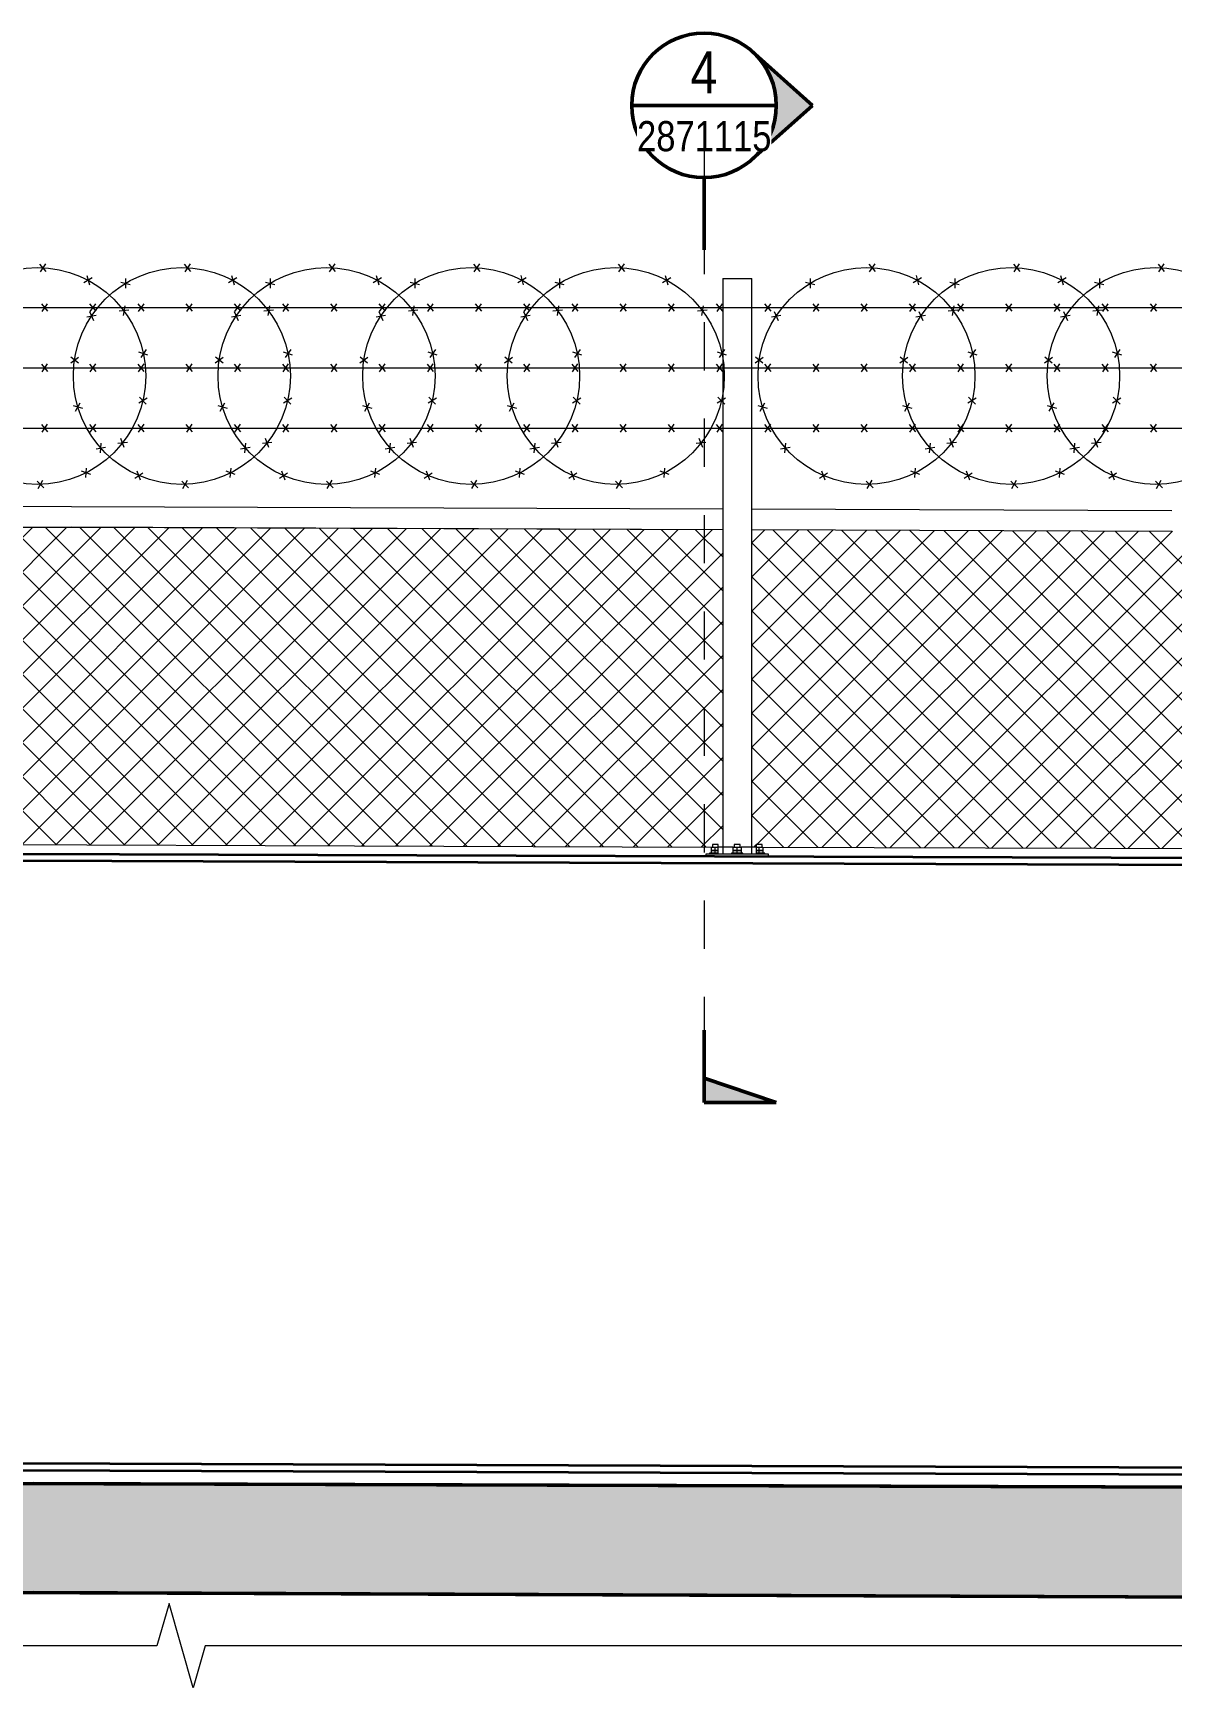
# Model space of a CAD drawing. Header units: metres. Extents: x 1 to 24, y 2 to 1737.
# Drawn here: x 18.501 to 20.863, y 19.027 to 22.461 of the extents above; entities that cross this region are included whole.
import ezdxf

# ---------------------------------------------------------------- set-up
doc = ezdxf.new("R2010")
doc.units = ezdxf.units.M
doc.linetypes.add('Dot_Section Line', pattern=[0.02, 0, -0.02])
for name, color, linetype, lineweight in [('BRIDGE-HDRAIL', 7, 'Continuous', 18), ('D-BDGE', 7, 'Continuous', 13), ('D-BDGE-FLOOR', 7, 'Continuous', 50), ('D-BDGE-FLOOR-PAT', 7, 'Continuous', 50), ('D-BDGE-FRAMING', 7, 'Continuous', 50), ('D-BDGE-GEN-MOD', 7, 'Continuous', 35), ('D-BDGE-HDRAIL', 7, 'Continuous', 18), ('D-BDGE-LINE', 7, 'Continuous', 9), ('D-ENHA-ANNO-TEXT', 7, 'Continuous', 9)]:
    doc.layers.add(name, color=color, linetype=linetype, lineweight=lineweight)
doc.styles.add('Arial Narrow_6', font='ARIALN.TTF', dxfattribs={"height": 0.0625})
doc.styles.add('Arial Narrow_7', font='ARIALN.TTF', dxfattribs={"height": 0.0875})

# ---------------------------------------------------------------- blocks, each defined once
blk = doc.blocks.new('08_ADC_Barrier_Precast_T2D_MBP-02-B - MBP-02-B-7218689-Section 36')
at = {"layer": 'D-BDGE-GEN-MOD'}
for p, q in [((-422.4298, 20.7433), (-422.4342, 19.4933)), ((-422.4297, 20.7583), (-422.4298, 20.7433)), ((-417.8731, 20.7273), (-422.4298, 20.7433)), ((-422.4297, 20.7583), (-417.8743, 20.7423)), ((-417.8731, 20.7273), (-417.8743, 20.7423)), ((-417.8774, 19.4773), (-417.8731, 20.7273)), ((-422.4342, 19.4933), (-417.8774, 19.4773)), ((-422.4342, 19.4933), (-422.4342, 19.4783)), ((-417.8788, 19.4623), (-422.4342, 19.4783)), ((-417.8788, 19.4623), (-417.8774, 19.4773))]:
    blk.add_line(p, q, dxfattribs=at)
blk = doc.blocks.new('Upstand North - Upstand North-7372798-Section 36')
at = {"layer": 'D-BDGE-FRAMING', "color": 250, "true_color": 0x303030}
blk.add_line((-417.8833, 19.4371), (-422.9757, 19.4531), dxfattribs=at)
blk = doc.blocks.new('Railing - 2930-7669621-Section 36')
at = {"layer": 'D-BDGE-HDRAIL', "lineweight": 9, "true_color": 0x969696}
h = blk.add_hatch(dxfattribs=at)
h.set_pattern_fill('FP_5', color=252, style=0, pattern_type=2)
h.set_pattern_definition([(45, (-422.403, 20.777), (-0.0353553, 0.0353553), []), (135, (-422.403, 20.777), (-0.0353553, -0.0353553), [])])
h.paths.add_polyline_path([(-420.996, 20.7718), (-420.996, 20.7722), (-420.994, 20.7722), (-420.9938, 20.7772), (-420.982, 20.7772), (-420.982, 20.7722), (-420.9727, 20.7722), (-420.9727, 21.4304), (-423.8324, 21.4414), (-423.8324, 20.783), (-423.8231, 20.783), (-423.8229, 20.788), (-423.8111, 20.788), (-423.8111, 20.783), (-423.8091, 20.7827), (-421.0748, 20.7721)])
at = {"layer": 'BRIDGE-HDRAIL'}
for p, q in [((-420.9727, 21.4304), (-422.3236, 21.4356)), ((-423.8091, 20.7827), (-420.996, 20.7718))]:
    blk.add_line(p, q, dxfattribs=at)
blk = doc.blocks.new('Railing - TopMount-Intermediate-V1-Section 36')
at = {"layer": 'BRIDGE-HDRAIL'}
for p, q in [((-420.9727, 21.9522), (-420.9727, 20.7572)), ((-420.9727, 21.9522), (-420.9124, 21.9522)), ((-420.9124, 20.7572), (-420.9124, 21.9522)), ((-420.994, 20.7772), (-420.994, 20.7722)), ((-420.982, 20.7772), (-420.994, 20.7772)), ((-420.982, 20.7722), (-420.982, 20.7772)), ((-420.9486, 20.7772), (-420.9486, 20.7722)), ((-420.9366, 20.7772), (-420.9486, 20.7772)), ((-420.9366, 20.7722), (-420.9366, 20.7772)), ((-420.9031, 20.7772), (-420.9031, 20.7722)), ((-420.8911, 20.7772), (-420.9031, 20.7772)), ((-420.8911, 20.7722), (-420.8911, 20.7772)), ((-421.0076, 20.7572), (-421.0076, 20.7533)), ((-420.8776, 20.7572), (-421.0076, 20.7572)), ((-421, 20.7592), (-421, 20.7572)), ((-420.9826, 20.7592), (-421, 20.7592)), ((-420.996, 20.7722), (-420.988, 20.7722)), ((-420.996, 20.7651), (-420.996, 20.7722)), ((-420.996, 20.7651), (-420.988, 20.7651)), ((-420.996, 20.7592), (-420.996, 20.7651)), ((-420.988, 20.7651), (-420.996, 20.7651)), ((-420.988, 20.7722), (-420.9826, 20.7722)), ((-420.988, 20.7651), (-420.988, 20.7722)), ((-420.988, 20.7651), (-420.9826, 20.7651)), ((-420.988, 20.7592), (-420.988, 20.7651)), ((-420.9826, 20.7651), (-420.988, 20.7651)), ((-420.9826, 20.7722), (-420.9826, 20.7572)), ((-420.9506, 20.7722), (-420.9826, 20.7722)), ((-420.9546, 20.7592), (-420.9546, 20.7572)), ((-420.9306, 20.7592), (-420.9546, 20.7592)), ((-420.9506, 20.7722), (-420.9426, 20.7722)), ((-420.9506, 20.7651), (-420.9506, 20.7722)), ((-420.9506, 20.7651), (-420.9426, 20.7651)), ((-420.9506, 20.7592), (-420.9506, 20.7651)), ((-420.9426, 20.7651), (-420.9506, 20.7651)), ((-420.9426, 20.7722), (-420.9346, 20.7722)), ((-420.9426, 20.7651), (-420.9426, 20.7722)), ((-420.9426, 20.7651), (-420.9346, 20.7651)), ((-420.9426, 20.7592), (-420.9426, 20.7651)), ((-420.9346, 20.7651), (-420.9426, 20.7651)), ((-420.9346, 20.7722), (-420.9346, 20.7651)), ((-420.9346, 20.7651), (-420.9346, 20.7592)), ((-420.9026, 20.7722), (-420.9345, 20.7722)), ((-420.9306, 20.7572), (-420.9306, 20.7592)), ((-420.9026, 20.7722), (-420.8971, 20.7722)), ((-420.9026, 20.7572), (-420.9026, 20.7722)), ((-420.9026, 20.7651), (-420.8971, 20.7651)), ((-420.8971, 20.7651), (-420.9026, 20.7651)), ((-420.8851, 20.7592), (-420.9026, 20.7592)), ((-420.8971, 20.7722), (-420.8891, 20.7722)), ((-420.8971, 20.7651), (-420.8971, 20.7722)), ((-420.8971, 20.7651), (-420.8891, 20.7651)), ((-420.8971, 20.7592), (-420.8971, 20.7651)), ((-420.8891, 20.7651), (-420.8971, 20.7651)), ((-420.8891, 20.7722), (-420.8891, 20.7651)), ((-420.8891, 20.7651), (-420.8891, 20.7592)), ((-420.8851, 20.7572), (-420.8851, 20.7592)), ((-420.8776, 20.7528), (-420.8776, 20.7572))]:
    blk.add_line(p, q, dxfattribs=at)
blk = doc.blocks.new('Railing - 2935-V2-Section 36')
at = {"layer": 'D-BDGE-HDRAIL', "lineweight": 9, "true_color": 0x969696}
h = blk.add_hatch(dxfattribs=at)
h.set_pattern_fill('FP_6', color=252, style=0, pattern_type=2)
h.set_pattern_definition([(45, (-419.475, 20.767), (-0.0353553, 0.0353553), []), (135, (-419.475, 20.767), (-0.0353553, -0.0353553), [])])
h.paths.add_polyline_path([(-418.0377, 20.762), (-418.0377, 21.4206), (-420.9124, 21.4304), (-420.9124, 20.7722), (-420.9031, 20.7722), (-420.9029, 20.7772), (-420.8911, 20.7772), (-420.8909, 20.7722), (-420.8705, 20.7719), (-418.059, 20.7621), (-418.0588, 20.7669), (-418.047, 20.7669), (-418.047, 20.762)])
at = {"layer": 'BRIDGE-HDRAIL'}
for p, q in [((-420.8891, 20.772), (-418.059, 20.7621)), ((-418.047, 20.762), (-418.0377, 20.762))]:
    blk.add_line(p, q, dxfattribs=at)
blk = doc.blocks.new('Railing - Railing-7517329-Section 36')
at = {"layer": 'BRIDGE-HDRAIL'}
for p, q in [((-422.3234, 21.478), (-423.833, 21.4838)), ((-420.9721, 21.4733), (-422.3234, 21.478)), ((-420.0407, 21.47), (-420.913, 21.4731)), ((-423.833, 21.4414), (-422.3236, 21.4356)), ((-422.3236, 21.4356), (-420.9721, 21.4309)), ((-420.913, 21.4307), (-420.0409, 21.4276))]:
    blk.add_line(p, q, dxfattribs=at)
for name in ['Railing - TopMount-Intermediate-V1-Section 36', 'Railing - 2930-7669621-Section 36', 'Railing - 2935-V2-Section 36']:
    blk.add_blockref(name, (0, 0))
blk = doc.blocks.new('SC_DET_BREAK LINE - Std Break-7694048-Section 36')
at = {"layer": 'D-BDGE-LINE', "lineweight": 13}
for p, q in [((-422.1211, 19.2023), (-422.1461, 19.1148)), ((-422.0711, 19.0273), (-422.1211, 19.2023)), ((-422.1461, 19.1148), (-427.0123, 19.1148)), ((-422.0461, 19.1148), (-422.0711, 19.0273)), ((-417.18, 19.1148), (-422.0461, 19.1148))]:
    blk.add_line(p, q, dxfattribs=at)
blk = doc.blocks.new('Section - sectionTail-4870194-Section 36')
at = {"layer": 'D-ENHA-ANNO-TEXT'}
blk.add_hatch(color=256, dxfattribs=at).paths.add_polyline_path([(-420.8614, 20.2423), (-421.0114, 20.2923), (-421.0114, 20.2423)])
at = {"layer": 'D-ENHA-ANNO-TEXT', "lineweight": 50}
for p, q in [((-421.0114, 20.2423), (-421.0114, 20.3923)), ((-421.0114, 20.2423), (-421.0114, 20.2923)), ((-421.0114, 20.2923), (-420.8614, 20.2423)), ((-420.8614, 20.2423), (-421.0114, 20.2423))]:
    blk.add_line(p, q, dxfattribs=at)
blk = doc.blocks.new('Section - SectionHead-4898858-Section 36')
at = {"layer": 'D-ENHA-ANNO-TEXT'}
h = blk.add_hatch(color=256, dxfattribs=at)
edge = h.paths.add_edge_path()
edge.add_line((-420.7864, 22.3111), (-420.9113, 22.1993))
edge.add_arc((-421.0114, 22.3111), 0.15, 311.8277, 408.1723)
edge.add_line((-420.9113, 22.4229), (-420.7864, 22.3111))
at = {"layer": 'D-ENHA-ANNO-TEXT', "lineweight": 50}
for p, q in [((-420.7864, 22.3111), (-420.9113, 22.4229)), ((-420.9113, 22.1993), (-420.7864, 22.3111)), ((-421.0114, 22.1611), (-421.0114, 22.0111))]:
    blk.add_line(p, q, dxfattribs=at)
for start, end in [(90, 270), (270, 90)]:
    blk.add_arc((-421.0114, 22.3111), 0.15, start, end, dxfattribs=at)

msp = doc.modelspace()

# ---------------------------------------------------------------- hatches: boundary and pattern name
at = {"layer": 'D-BDGE-FLOOR-PAT', "true_color": 0xc0c0c0, "transparency": 33554496}
for points in [[(18.500638, 19.2252416), (18.500638, 19.4512776), (13.9921627, 19.4654697), (13.9914736, 19.2433832), (17.2136714, 19.2304194)], [(23.0320028, 19.2070107), (23.0327165, 19.4370112), (18.500638, 19.4512776), (18.500638, 19.2252416), (22.4440947, 19.209376)]]:
    msp.add_hatch(color=9, dxfattribs=at).paths.add_polyline_path(points)
at = {"layer": 'D-BDGE-FLOOR-PAT', "true_color": 0xc0c0c0}
msp.add_hatch(color=9, dxfattribs=at).paths.add_polyline_path([(23.0319852, 19.2069997), (23.0318771, 19.2070112), (23.0070331, 19.2096426), (13.9668715, 19.2455918), (13.9921585, 19.242997), (23.0292372, 19.2070107)])

# ---------------------------------------------------------------- linework, layer by layer
at = {"layer": 'D-BDGE', "color": 8, "true_color": 0x808080}
for p, q in [((18.514093, 21.9818599), (18.5271513, 21.9667112)), ((18.5263449, 21.9824408), (18.5150921, 21.9659068)), ((18.814093, 21.9818599), (18.8271513, 21.9667112)), ((18.8263449, 21.9824408), (18.8150921, 21.9659068)), ((19.114093, 21.9818599), (19.1271513, 21.9667112)), ((19.1263449, 21.9824408), (19.1150921, 21.9659068)), ((19.414093, 21.9818599), (19.4271513, 21.9667112)), ((19.4263449, 21.9824408), (19.4150921, 21.9659068)), ((19.714093, 21.9818599), (19.7271513, 21.9667112)), ((19.7263449, 21.9824408), (19.7150921, 21.9659068)), ((20.234093, 21.9818599), (20.2471513, 21.9667112)), ((20.2463449, 21.9824408), (20.2350921, 21.9659068)), ((20.534093, 21.9818599), (20.5471513, 21.9667112)), ((20.5463449, 21.9824408), (20.5350921, 21.9659068)), ((20.834093, 21.9818599), (20.8471513, 21.9667112)), ((20.8463449, 21.9824408), (20.8350921, 21.9659068)), ((18.6233842, 21.9532994), (18.6061876, 21.9430877)), ((18.6120395, 21.9579623), (18.6174525, 21.9387087)), ((18.68255, 21.9442968), (18.7018685, 21.9391204)), ((18.6923517, 21.9516705), (18.6923517, 21.9316705)), ((18.9233842, 21.9532994), (18.9061876, 21.9430877)), ((18.9120395, 21.9579623), (18.9174525, 21.9387087)), ((18.98255, 21.9442968), (19.0018685, 21.9391204)), ((18.9923517, 21.9516705), (18.9923517, 21.9316705)), ((19.2233842, 21.9532994), (19.2061876, 21.9430877)), ((19.2120395, 21.9579623), (19.2174525, 21.9387087)), ((19.28255, 21.9442968), (19.3018685, 21.9391204)), ((19.2923517, 21.9516705), (19.2923517, 21.9316705)), ((19.5233842, 21.9532994), (19.5061876, 21.9430877)), ((19.5120395, 21.9579623), (19.5174525, 21.9387087)), ((19.58255, 21.9442968), (19.6018685, 21.9391204)), ((19.5923517, 21.9516705), (19.5923517, 21.9316705)), ((19.8233842, 21.9532994), (19.8061876, 21.9430877)), ((19.8120395, 21.9579623), (19.8174525, 21.9387087)), ((20.10255, 21.9442968), (20.1218685, 21.9391204)), ((20.1123517, 21.9516705), (20.1123517, 21.9316705)), ((20.3433842, 21.9532994), (20.3261876, 21.9430877)), ((20.3320395, 21.9579623), (20.3374525, 21.9387087)), ((20.40255, 21.9442968), (20.4218685, 21.9391204)), ((20.4123517, 21.9516705), (20.4123517, 21.9316705)), ((20.6433842, 21.9532994), (20.6261876, 21.9430877)), ((20.6320395, 21.9579623), (20.6374525, 21.9387087)), ((20.70255, 21.9442968), (20.7218685, 21.9391204)), ((20.7123517, 21.9516705), (20.7123517, 21.9316705)), ((14.1261602, 21.8915403), (22.8661602, 21.8915403)), ((18.5177821, 21.8991942), (18.5306535, 21.8838864)), ((18.5300401, 21.8996248), (18.5185853, 21.88323)), ((18.6119921, 21.8722816), (18.6316847, 21.8757747)), ((18.6177482, 21.8831127), (18.6262191, 21.8649952)), ((18.6177821, 21.8991942), (18.6306535, 21.8838864)), ((18.6300401, 21.8996248), (18.6185853, 21.88323)), ((18.698947, 21.8858004), (18.6790439, 21.8838333)), ((18.6906451, 21.8948294), (18.6873938, 21.8750954)), ((18.7177821, 21.8991942), (18.7306535, 21.8838864)), ((18.7300401, 21.8996248), (18.7185853, 21.88323)), ((18.8177821, 21.8991942), (18.8306535, 21.8838864)), ((18.8300401, 21.8996248), (18.8185853, 21.88323)), ((18.9119921, 21.8722816), (18.9316847, 21.8757747)), ((18.9177482, 21.8831127), (18.9262191, 21.8649952)), ((18.9177821, 21.8991942), (18.9306535, 21.8838864)), ((18.9300401, 21.8996248), (18.9185853, 21.88323)), ((18.998947, 21.8858004), (18.9790439, 21.8838333)), ((18.9906451, 21.8948294), (18.9873938, 21.8750954)), ((19.0177821, 21.8991942), (19.0306535, 21.8838864)), ((19.0300401, 21.8996248), (19.0185853, 21.88323)), ((19.1177821, 21.8991942), (19.1306535, 21.8838864)), ((19.1300401, 21.8996248), (19.1185853, 21.88323)), ((19.2119921, 21.8722816), (19.2316847, 21.8757747)), ((19.2177482, 21.8831127), (19.2262191, 21.8649952)), ((19.2177821, 21.8991942), (19.2306535, 21.8838864)), ((19.2300401, 21.8996248), (19.2185853, 21.88323)), ((19.298947, 21.8858004), (19.2790439, 21.8838333)), ((19.2906451, 21.8948294), (19.2873938, 21.8750954)), ((19.3177821, 21.8991942), (19.3306535, 21.8838864)), ((19.3300401, 21.8996248), (19.3185853, 21.88323)), ((19.4177821, 21.8991942), (19.4306535, 21.8838864)), ((19.4300401, 21.8996248), (19.4185853, 21.88323)), ((19.5119921, 21.8722816), (19.5316847, 21.8757747)), ((19.5177482, 21.8831127), (19.5262191, 21.8649952)), ((19.5177821, 21.8991942), (19.5306535, 21.8838864)), ((19.5300401, 21.8996248), (19.5185853, 21.88323)), ((19.598947, 21.8858004), (19.5790439, 21.8838333)), ((19.5906451, 21.8948294), (19.5873938, 21.8750954)), ((19.6177821, 21.8991942), (19.6306535, 21.8838864)), ((19.6300401, 21.8996248), (19.6185853, 21.88323)), ((19.7177821, 21.8991942), (19.7306535, 21.8838864)), ((19.7300401, 21.8996248), (19.7185853, 21.88323)), ((19.8177821, 21.8991942), (19.8306535, 21.8838864)), ((19.8300401, 21.8996248), (19.8185853, 21.88323)), ((19.898947, 21.8858004), (19.8790439, 21.8838333)), ((19.8906451, 21.8948294), (19.8873938, 21.8750954)), ((19.9177821, 21.8991942), (19.9306535, 21.8838864)), ((19.9300401, 21.8996248), (19.9185853, 21.88323)), ((20.0177821, 21.8991942), (20.0306535, 21.8838864)), ((20.0300401, 21.8996248), (20.0185853, 21.88323)), ((20.0319921, 21.8722816), (20.0516847, 21.8757747)), ((20.0377482, 21.8831127), (20.0462191, 21.8649952)), ((20.1177821, 21.8991942), (20.1306535, 21.8838864)), ((20.1300401, 21.8996248), (20.1185853, 21.88323)), ((20.2177821, 21.8991942), (20.2306535, 21.8838864)), ((20.2300401, 21.8996248), (20.2185853, 21.88323)), ((20.3177821, 21.8991942), (20.3306535, 21.8838864)), ((20.3300401, 21.8996248), (20.3185853, 21.88323)), ((20.3319921, 21.8722816), (20.3516847, 21.8757747)), ((20.3377482, 21.8831127), (20.3462191, 21.8649952)), ((20.418947, 21.8858004), (20.3990439, 21.8838333)), ((20.4106451, 21.8948294), (20.4073938, 21.8750954)), ((20.4177821, 21.8991942), (20.4306535, 21.8838864)), ((20.4300401, 21.8996248), (20.4185853, 21.88323)), ((20.5177821, 21.8991942), (20.5306535, 21.8838864)), ((20.5300401, 21.8996248), (20.5185853, 21.88323)), ((20.6177821, 21.8991942), (20.6306535, 21.8838864)), ((20.6300401, 21.8996248), (20.6185853, 21.88323)), ((20.6319921, 21.8722816), (20.6516847, 21.8757747)), ((20.6377482, 21.8831127), (20.6462191, 21.8649952)), ((20.718947, 21.8858004), (20.6990439, 21.8838333)), ((20.7106451, 21.8948294), (20.7073938, 21.8750954)), ((20.7177821, 21.8991942), (20.7306535, 21.8838864)), ((20.7300401, 21.8996248), (20.7185853, 21.88323)), ((20.8177821, 21.8991942), (20.8306535, 21.8838864)), ((20.8300401, 21.8996248), (20.8185853, 21.88323)), ((18.5177821, 21.7741684), (18.5306535, 21.7588607)), ((18.5300401, 21.774599), (18.5185853, 21.7582043)), ((18.5785771, 21.7771605), (18.5949367, 21.7886655)), ((18.579204, 21.78941), (18.5945511, 21.7765856)), ((18.6177821, 21.7741684), (18.6306535, 21.7588607)), ((18.6300401, 21.774599), (18.6185853, 21.7582043)), ((18.7177821, 21.7741684), (18.7306535, 21.7588607)), ((18.7300401, 21.774599), (18.7185853, 21.7582043)), ((18.7388086, 21.7926505), (18.7199458, 21.7992984)), ((18.7351123, 21.8043459), (18.7238088, 21.7878464)), ((18.8177821, 21.7741684), (18.8306535, 21.7588607)), ((18.8300401, 21.774599), (18.8185853, 21.7582043)), ((18.8785771, 21.7771605), (18.8949367, 21.7886655)), ((18.879204, 21.78941), (18.8945511, 21.7765856)), ((18.9177821, 21.7741684), (18.9306535, 21.7588607)), ((18.9300401, 21.774599), (18.9185853, 21.7582043)), ((19.0177821, 21.7741684), (19.0306535, 21.7588607)), ((19.0300401, 21.774599), (19.0185853, 21.7582043)), ((19.0388086, 21.7926505), (19.0199458, 21.7992984)), ((19.0351123, 21.8043459), (19.0238088, 21.7878464)), ((19.1177821, 21.7741684), (19.1306535, 21.7588607)), ((19.1300401, 21.774599), (19.1185853, 21.7582043)), ((19.1785771, 21.7771605), (19.1949367, 21.7886655)), ((19.179204, 21.78941), (19.1945511, 21.7765856)), ((19.2177821, 21.7741684), (19.2306535, 21.7588607)), ((19.2300401, 21.774599), (19.2185853, 21.7582043)), ((19.3177821, 21.7741684), (19.3306535, 21.7588607)), ((19.3300401, 21.774599), (19.3185853, 21.7582043)), ((19.3388086, 21.7926505), (19.3199458, 21.7992984)), ((19.3351123, 21.8043459), (19.3238088, 21.7878464)), ((19.4177821, 21.7741684), (19.4306535, 21.7588607)), ((19.4300401, 21.774599), (19.4185853, 21.7582043)), ((19.4785771, 21.7771605), (19.4949367, 21.7886655)), ((19.479204, 21.78941), (19.4945511, 21.7765856)), ((19.5177821, 21.7741684), (19.5306535, 21.7588607)), ((19.5300401, 21.774599), (19.5185853, 21.7582043)), ((19.6177821, 21.7741684), (19.6306535, 21.7588607)), ((19.6300401, 21.774599), (19.6185853, 21.7582043)), ((19.6388086, 21.7926505), (19.6199458, 21.7992984)), ((19.6351123, 21.8043459), (19.6238088, 21.7878464)), ((19.7177821, 21.7741684), (19.7306535, 21.7588607)), ((19.7300401, 21.774599), (19.7185853, 21.7582043)), ((19.8177821, 21.7741684), (19.8306535, 21.7588607)), ((19.8300401, 21.774599), (19.8185853, 21.7582043)), ((19.9177821, 21.7741684), (19.9306535, 21.7588607)), ((19.9300401, 21.774599), (19.9185853, 21.7582043)), ((19.9388086, 21.7926505), (19.9199458, 21.7992984)), ((19.9351123, 21.8043459), (19.9238088, 21.7878464)), ((19.9985771, 21.7771605), (20.0149367, 21.7886655)), ((19.999204, 21.78941), (20.0145511, 21.7765856)), ((20.0177821, 21.7741684), (20.0306535, 21.7588607)), ((20.0300401, 21.774599), (20.0185853, 21.7582043)), ((20.1177821, 21.7741684), (20.1306535, 21.7588607)), ((20.1300401, 21.774599), (20.1185853, 21.7582043)), ((20.2177821, 21.7741684), (20.2306535, 21.7588607)), ((20.2300401, 21.774599), (20.2185853, 21.7582043)), ((20.2985771, 21.7771605), (20.3149367, 21.7886655)), ((20.299204, 21.78941), (20.3145511, 21.7765856)), ((20.3177821, 21.7741684), (20.3306535, 21.7588607)), ((20.3300401, 21.774599), (20.3185853, 21.7582043)), ((20.4177821, 21.7741684), (20.4306535, 21.7588607)), ((20.4300401, 21.774599), (20.4185853, 21.7582043)), ((20.4588086, 21.7926505), (20.4399458, 21.7992984)), ((20.4551123, 21.8043459), (20.4438088, 21.7878464)), ((20.5177821, 21.7741684), (20.5306535, 21.7588607)), ((20.5300401, 21.774599), (20.5185853, 21.7582043)), ((20.5985771, 21.7771605), (20.6149367, 21.7886655)), ((20.599204, 21.78941), (20.6145511, 21.7765856)), ((20.6177821, 21.7741684), (20.6306535, 21.7588607)), ((20.6300401, 21.774599), (20.6185853, 21.7582043)), ((20.7177821, 21.7741684), (20.7306535, 21.7588607)), ((20.7300401, 21.774599), (20.7185853, 21.7582043)), ((20.7588086, 21.7926505), (20.7399458, 21.7992984)), ((20.7551123, 21.8043459), (20.7438088, 21.7878464)), ((20.8177821, 21.7741684), (20.8306535, 21.7588607)), ((20.8300401, 21.774599), (20.8185853, 21.7582043)), ((14.1261602, 21.7665403), (22.8661602, 21.7665403)), ((18.7370703, 21.7035453), (18.7198425, 21.6933863)), ((18.7354652, 21.6913852), (18.7211935, 21.7053966)), ((19.0370703, 21.7035453), (19.0198425, 21.6933863)), ((19.0354652, 21.6913852), (19.0211935, 21.7053966)), ((19.3370703, 21.7035453), (19.3198425, 21.6933863)), ((19.3354652, 21.6913852), (19.3211935, 21.7053966)), ((19.6370703, 21.7035453), (19.6198425, 21.6933863)), ((19.6354652, 21.6913852), (19.6211935, 21.7053966)), ((19.9370703, 21.7035453), (19.9198425, 21.6933863)), ((19.9354652, 21.6913852), (19.9211935, 21.7053966)), ((20.4570703, 21.7035453), (20.4398425, 21.6933863)), ((20.4554652, 21.6913852), (20.4411935, 21.7053966)), ((20.7570703, 21.7035453), (20.7398425, 21.6933863)), ((20.7554652, 21.6913852), (20.7411935, 21.7053966)), ((18.583975, 21.6882019), (18.6033093, 21.6830847)), ((18.5885954, 21.6768398), (18.5985422, 21.6941909)), ((18.883975, 21.6882019), (18.9033093, 21.6830847)), ((18.8885954, 21.6768398), (18.8985422, 21.6941909)), ((19.183975, 21.6882019), (19.2033093, 21.6830847)), ((19.1885954, 21.6768398), (19.1985422, 21.6941909)), ((19.483975, 21.6882019), (19.5033093, 21.6830847)), ((19.4885954, 21.6768398), (19.4985422, 21.6941909)), ((20.003975, 21.6882019), (20.0233093, 21.6830847)), ((20.0085954, 21.6768398), (20.0185422, 21.6941909)), ((20.303975, 21.6882019), (20.3233093, 21.6830847)), ((20.3085954, 21.6768398), (20.3185422, 21.6941909)), ((20.603975, 21.6882019), (20.6233093, 21.6830847)), ((20.6085954, 21.6768398), (20.6185422, 21.6941909)), ((14.1261602, 21.6415403), (22.8661602, 21.6415403)), ((18.5177821, 21.6491684), (18.5306535, 21.6338607)), ((18.5300401, 21.649599), (18.5185853, 21.6332043)), ((18.6177821, 21.6491684), (18.6306535, 21.6338607)), ((18.6300401, 21.649599), (18.6185853, 21.6332043)), ((18.7177821, 21.6491684), (18.7306535, 21.6338607)), ((18.7300401, 21.649599), (18.7185853, 21.6332043)), ((18.8177821, 21.6491684), (18.8306535, 21.6338607)), ((18.8300401, 21.649599), (18.8185853, 21.6332043)), ((18.9177821, 21.6491684), (18.9306535, 21.6338607)), ((18.9300401, 21.649599), (18.9185853, 21.6332043)), ((19.0177821, 21.6491684), (19.0306535, 21.6338607)), ((19.0300401, 21.649599), (19.0185853, 21.6332043)), ((19.1177821, 21.6491684), (19.1306535, 21.6338607)), ((19.1300401, 21.649599), (19.1185853, 21.6332043)), ((19.2177821, 21.6491684), (19.2306535, 21.6338607)), ((19.2300401, 21.649599), (19.2185853, 21.6332043)), ((19.3177821, 21.6491684), (19.3306535, 21.6338607)), ((19.3300401, 21.649599), (19.3185853, 21.6332043)), ((19.4177821, 21.6491684), (19.4306535, 21.6338607)), ((19.4300401, 21.649599), (19.4185853, 21.6332043)), ((19.5177821, 21.6491684), (19.5306535, 21.6338607)), ((19.5300401, 21.649599), (19.5185853, 21.6332043)), ((19.6177821, 21.6491684), (19.6306535, 21.6338607)), ((19.6300401, 21.649599), (19.6185853, 21.6332043)), ((19.7177821, 21.6491684), (19.7306535, 21.6338607)), ((19.7300401, 21.649599), (19.7185853, 21.6332043)), ((19.8177821, 21.6491684), (19.8306535, 21.6338607)), ((19.8300401, 21.649599), (19.8185853, 21.6332043)), ((19.9177821, 21.6491684), (19.9306535, 21.6338607)), ((19.9300401, 21.649599), (19.9185853, 21.6332043)), ((20.0177821, 21.6491684), (20.0306535, 21.6338607)), ((20.0300401, 21.649599), (20.0185853, 21.6332043)), ((20.1177821, 21.6491684), (20.1306535, 21.6338607)), ((20.1300401, 21.649599), (20.1185853, 21.6332043)), ((20.2177821, 21.6491684), (20.2306535, 21.6338607)), ((20.2300401, 21.649599), (20.2185853, 21.6332043)), ((20.3177821, 21.6491684), (20.3306535, 21.6338607)), ((20.3300401, 21.649599), (20.3185853, 21.6332043)), ((20.4177821, 21.6491684), (20.4306535, 21.6338607)), ((20.4300401, 21.649599), (20.4185853, 21.6332043)), ((20.5177821, 21.6491684), (20.5306535, 21.6338607)), ((20.5300401, 21.649599), (20.5185853, 21.6332043)), ((20.6177821, 21.6491684), (20.6306535, 21.6338607)), ((20.6300401, 21.649599), (20.6185853, 21.6332043)), ((20.7177821, 21.6491684), (20.7306535, 21.6338607)), ((20.7300401, 21.649599), (20.7185853, 21.6332043)), ((20.8177821, 21.6491684), (20.8306535, 21.6338607)), ((20.8300401, 21.649599), (20.8185853, 21.6332043)), ((18.6311631, 21.5985406), (18.6508449, 21.6020941)), ((18.6401609, 21.590205), (18.6418225, 21.6101358)), ((18.6961504, 21.6114032), (18.6762414, 21.6094972)), ((18.689546, 21.6010675), (18.6825522, 21.6198048)), ((18.9311631, 21.5985406), (18.9508449, 21.6020941)), ((18.9401609, 21.590205), (18.9418225, 21.6101358)), ((18.9961504, 21.6114032), (18.9762414, 21.6094972)), ((18.989546, 21.6010675), (18.9825522, 21.6198048)), ((19.2311631, 21.5985406), (19.2508449, 21.6020941)), ((19.2401609, 21.590205), (19.2418225, 21.6101358)), ((19.2961504, 21.6114032), (19.2762414, 21.6094972)), ((19.289546, 21.6010675), (19.2825522, 21.6198048)), ((19.5311631, 21.5985406), (19.5508449, 21.6020941)), ((19.5401609, 21.590205), (19.5418225, 21.6101358)), ((19.5961504, 21.6114032), (19.5762414, 21.6094972)), ((19.589546, 21.6010675), (19.5825522, 21.6198048)), ((19.8961504, 21.6114032), (19.8762414, 21.6094972)), ((19.889546, 21.6010675), (19.8825522, 21.6198048)), ((20.0511631, 21.5985406), (20.0708449, 21.6020941)), ((20.0601609, 21.590205), (20.0618225, 21.6101358)), ((20.3511631, 21.5985406), (20.3708449, 21.6020941)), ((20.3601609, 21.590205), (20.3618225, 21.6101358)), ((20.4161504, 21.6114032), (20.3962414, 21.6094972)), ((20.409546, 21.6010675), (20.4025522, 21.6198048)), ((20.6511631, 21.5985406), (20.6708449, 21.6020941)), ((20.6601609, 21.590205), (20.6618225, 21.6101358)), ((20.7161504, 21.6114032), (20.6962414, 21.6094972)), ((20.709546, 21.6010675), (20.7025522, 21.6198048)), ((18.5231113, 21.5175821), (18.5088827, 21.5316372)), ((18.5109453, 21.5160226), (18.5208388, 21.5334041)), ((18.6200558, 21.5452653), (18.6012135, 21.5519711)), ((18.6096955, 21.5386997), (18.611296, 21.5586356)), ((18.7118851, 21.537305), (18.7282093, 21.5488601)), ((18.7235666, 21.5335649), (18.7166302, 21.5523236)), ((18.8231113, 21.5175821), (18.8088827, 21.5316372)), ((18.8109453, 21.5160226), (18.8208388, 21.5334041)), ((18.9200558, 21.5452653), (18.9012135, 21.5519711)), ((18.9096955, 21.5386997), (18.911296, 21.5586356)), ((19.0118851, 21.537305), (19.0282093, 21.5488601)), ((19.0235666, 21.5335649), (19.0166302, 21.5523236)), ((19.1231113, 21.5175821), (19.1088827, 21.5316372)), ((19.1109453, 21.5160226), (19.1208388, 21.5334041)), ((19.2200558, 21.5452653), (19.2012135, 21.5519711)), ((19.2096955, 21.5386997), (19.211296, 21.5586356)), ((19.3118851, 21.537305), (19.3282093, 21.5488601)), ((19.3235666, 21.5335649), (19.3166302, 21.5523236)), ((19.4231113, 21.5175821), (19.4088827, 21.5316372)), ((19.4109453, 21.5160226), (19.4208388, 21.5334041)), ((19.5200558, 21.5452653), (19.5012135, 21.5519711)), ((19.5096955, 21.5386997), (19.511296, 21.5586356)), ((19.6118851, 21.537305), (19.6282093, 21.5488601)), ((19.6235666, 21.5335649), (19.6166302, 21.5523236)), ((19.7231113, 21.5175821), (19.7088827, 21.5316372)), ((19.7109453, 21.5160226), (19.7208388, 21.5334041)), ((19.8200558, 21.5452653), (19.8012135, 21.5519711)), ((19.8096955, 21.5386997), (19.811296, 21.5586356)), ((20.1318851, 21.537305), (20.1482093, 21.5488601)), ((20.1435666, 21.5335649), (20.1366302, 21.5523236)), ((20.2431113, 21.5175821), (20.2288827, 21.5316372)), ((20.2309453, 21.5160226), (20.2408388, 21.5334041)), ((20.3400558, 21.5452653), (20.3212135, 21.5519711)), ((20.3296955, 21.5386997), (20.331296, 21.5586356)), ((20.4318851, 21.537305), (20.4482093, 21.5488601)), ((20.4435666, 21.5335649), (20.4366302, 21.5523236)), ((20.5431113, 21.5175821), (20.5288827, 21.5316372)), ((20.5309453, 21.5160226), (20.5408388, 21.5334041)), ((20.6400558, 21.5452653), (20.6212135, 21.5519711)), ((20.6296955, 21.5386997), (20.631296, 21.5586356)), ((20.7318851, 21.537305), (20.7482093, 21.5488601)), ((20.7435666, 21.5335649), (20.7366302, 21.5523236)), ((20.8431113, 21.5175821), (20.8288827, 21.5316372)), ((20.8309453, 21.5160226), (20.8408388, 21.5334041))]:
    msp.add_line(p, q, dxfattribs=at)
for centre in [(18.5092988, 21.7495403), (18.8092988, 21.7495403), (19.1092988, 21.7495403), (19.4092988, 21.7495403), (19.7092988, 21.7495403), (20.2292988, 21.7495403), (20.5292988, 21.7495403), (20.8292988, 21.7495403)]:
    msp.add_circle(centre, 0.225, dxfattribs=at)
at = {"layer": 'D-BDGE-FLOOR'}
for p, q in [((23.0327165, 19.4370112), (18.500638, 19.4512776)), ((13.991447, 19.243), (23.0320028, 19.207)), ((23.0320028, 19.2070107), (18.500638, 19.2252416))]:
    msp.add_line(p, q, dxfattribs=at)
at = {"layer": 'D-ENHA-ANNO-TEXT', "lineweight": 50}
msp.add_line((19.7423517, 22.3110753), (20.0423517, 22.3110753), dxfattribs=at)
at = {"layer": 'D-ENHA-ANNO-TEXT', "color": 7, "linetype": 'Dot_Section Line', "true_color": 0xffffff}
msp.add_line((19.8923517, 22.2610753), (19.8923517, 20.3923433), dxfattribs=at)

# ---------------------------------------------------------------- block references
at = {"layer": 'BRIDGE-HDRAIL'}
msp.add_blockref('Railing - Railing-7517329-Section 36', (440.903702, 0), dxfattribs=at)
at = {"layer": 'D-BDGE-FRAMING'}
msp.add_blockref('Upstand North - Upstand North-7372798-Section 36', (440.903702, 0), dxfattribs=at)
at = {"layer": 'D-BDGE-GEN-MOD'}
msp.add_blockref('08_ADC_Barrier_Precast_T2D_MBP-02-B - MBP-02-B-7218689-Section 36', (440.903702, 0), dxfattribs=at)
at = {"layer": 'D-BDGE-LINE'}
msp.add_blockref('SC_DET_BREAK LINE - Std Break-7694048-Section 36', (440.903702, 0), dxfattribs=at)
at = {"layer": 'D-ENHA-ANNO-TEXT', "lineweight": 50}
for name in ['Section - SectionHead-4898858-Section 36', 'Section - sectionTail-4870194-Section 36']:
    msp.add_blockref(name, (440.903702, 0), dxfattribs=at)

# ---------------------------------------------------------------- next in the draw order: texts
at = {"layer": 'D-ENHA-ANNO-TEXT', "insert": (19.8642162, 22.4234989), "char_height": 0.0875, "attachment_point": 1, "style": 'Arial Narrow_7', "bg_fill": 3, "box_fill_scale": 1, "bg_fill_color": 256, "bg_fill_transparency": 0}
msp.add_mtext('4', dxfattribs=at)
at = {"layer": 'D-ENHA-ANNO-TEXT', "insert": (19.7534662, 22.2784834), "char_height": 0.0625, "attachment_point": 1, "style": 'Arial Narrow_6', "bg_fill": 3, "box_fill_scale": 1, "bg_fill_color": 256, "bg_fill_true_color": 13158600, "bg_fill_transparency": 0}
msp.add_mtext('2871115', dxfattribs=at)

doc.saveas('drawing.dxf')
